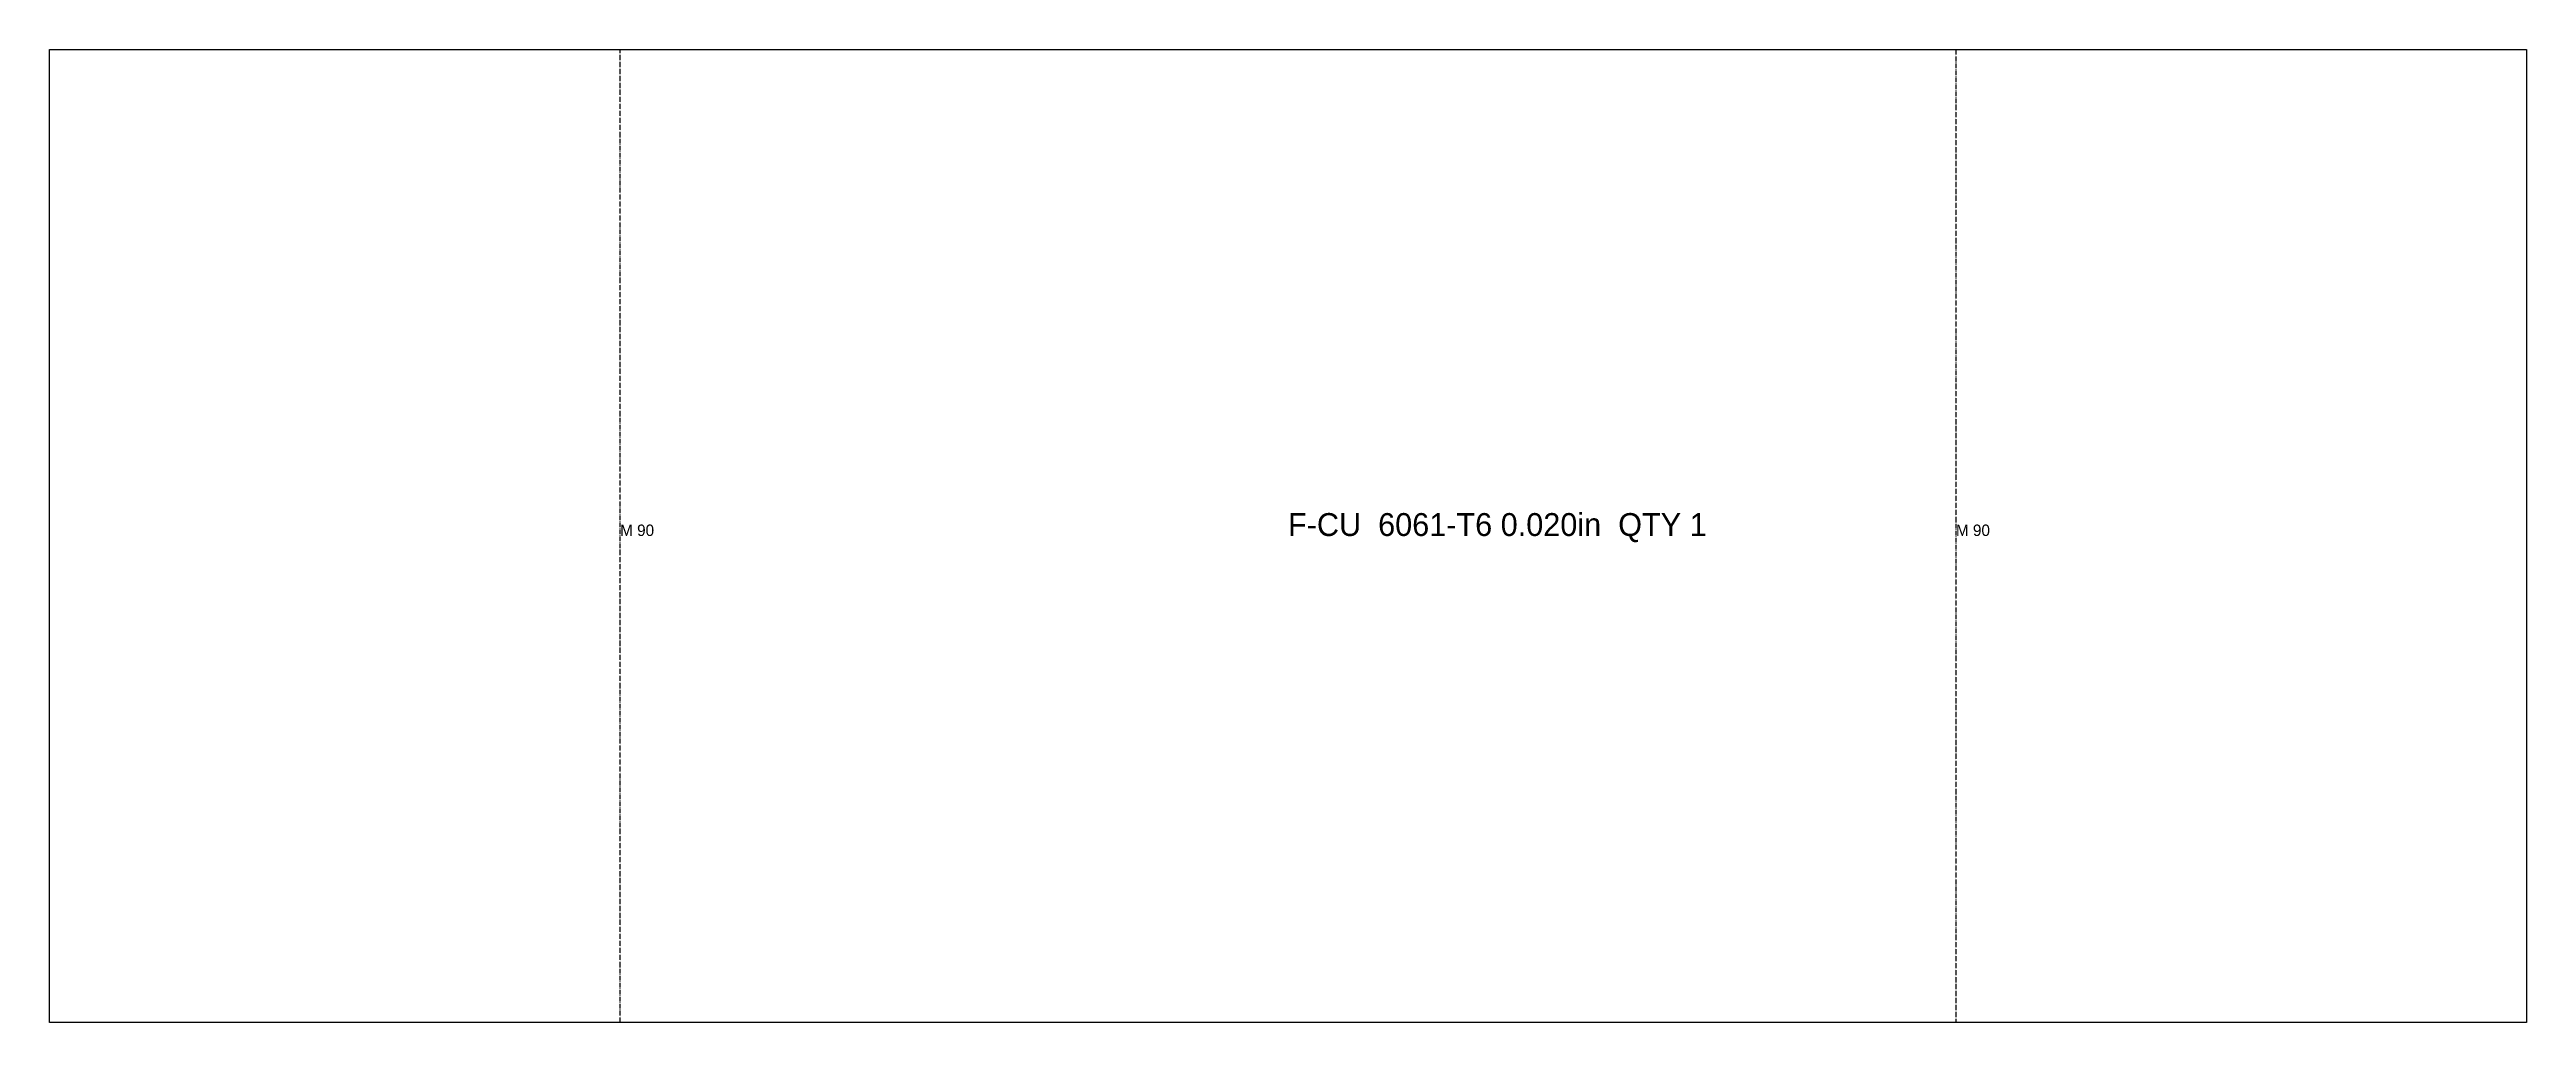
# Model space of a CAD drawing. Header units: millimetres. Extents: x -299 to 999, y 0 to 510.
import ezdxf

# ---------------------------------------------------------------- set-up
doc = ezdxf.new("R2010")
doc.units = ezdxf.units.MM
doc.linetypes.add('DASHDOT', pattern=[3.556, 2.54, -0.508, 0, -0.508])
for name, color, linetype in [('CUT', 7, 'CONTINUOUS'), ('ETCH', 8, 'CONTINUOUS'), ('MOUNTAIN', 5, 'DASHDOT')]:
    doc.layers.add(name, color=color, linetype=linetype)

msp = doc.modelspace()

# ---------------------------------------------------------------- linework, layer by layer
at = {"layer": 'CUT'}
msp.add_lwpolyline([(-299, 510), (999, 510), (999, 0), (-299, 0), (-299, 510)], close=True, dxfattribs=at)
at = {"layer": 'MOUNTAIN'}
for p, q in [((0, 0), (0, 510)), ((700, 510), (700, 0))]:
    msp.add_line(p, q, dxfattribs=at)

# ---------------------------------------------------------------- texts
at = {"layer": 'ETCH'}
for s, height, p in [('M 90', 6, (0, 255)), ('F-CU  6061-T6 0.020in  QTY 1', 12, (350, 255)), ('M 90', 6, (700, 255))]:
    msp.add_text(s, height=height, dxfattribs=at).set_placement(p)

doc.saveas('drawing.dxf')
